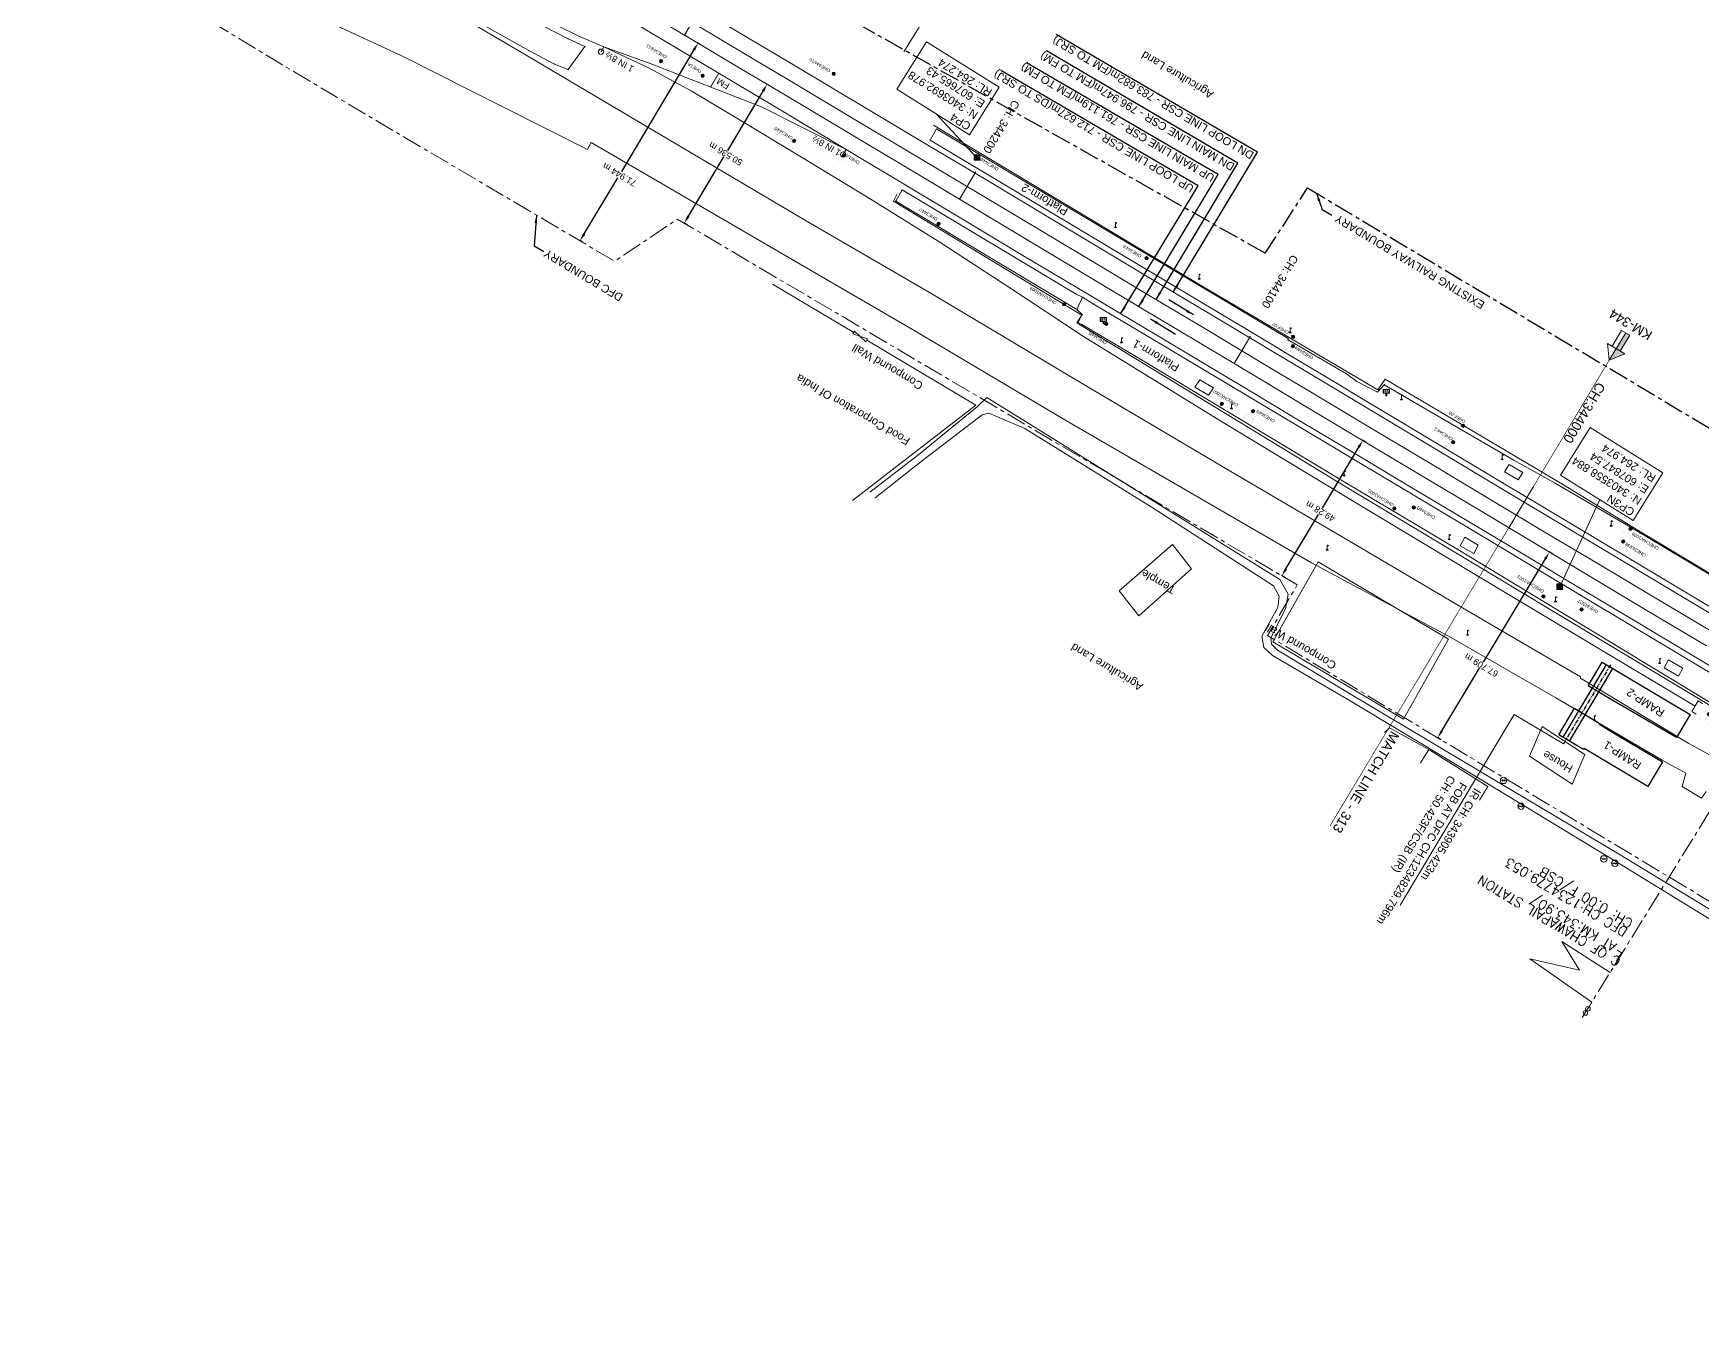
# Model space of a CAD drawing. Header units: feet. Extents: x 593168 to 611286, y 3401475 to 3412398.
# Drawn here: x 607371 to 607892, y 3403331 to 3403732 of the extents above; entities that cross this region are included whole.
import ezdxf
from ezdxf.enums import TextEntityAlignment as Align

# ---------------------------------------------------------------- set-up
doc = ezdxf.new("R2010")
doc.units = ezdxf.units.FT
doc.header["$MEASUREMENT"] = 0
for name, pattern in [('CENTER', [2, 1.25, -0.25, 0.25, -0.25]), ('PHANTOM', [2.5, 1.25, -0.25, 0.25, -0.25, 0.25, -0.25]), ('PHANTOM2', [1.25, 0.625, -0.125, 0.125, -0.125, 0.125, -0.125])]:
    doc.linetypes.add(name, pattern=pattern)
doc.layers.get('Defpoints').update_dxf_attribs({"lineweight": 0})
for name, color, linetype, lineweight in [('Bench_Mark', 7, 'Continuous', 0), ('BRIDGE DETAILS PLAN', 7, 'Continuous', 0), ("CHAWAPAIL STN. SRJ's", 251, 'Continuous', 0), ('Compound Wall', 251, 'Continuous', 0), ('DFCC BOUNDARY', 6, 'CENTER', 0), ('Electric Pole', 251, 'Continuous', 0), ('Exg track', 7, 'Continuous', 0), ('Existing IR Chainage', 7, 'Continuous', 0), ('Existing IR Track', 143, 'Continuous', 0), ('Gate', 251, 'Continuous', 0), ('Grill', 251, 'Continuous', 0), ('KM STONE', 7, 'Continuous', 0), ('Lamp_Post', 251, 'Continuous', 0), ('Name Board', 251, 'Continuous', 0), ('OHE MAST', 8, 'Continuous', 0), ('OHE MAST TEXT', 8, 'Continuous', 0), ('Platform', 7, 'Continuous', 0), ('Religious_Place', 251, 'Continuous', 0), ('Residential Building Pucca', 251, 'Continuous', 0), ('Shed', 251, 'Continuous', 0), ('Side Details', 251, 'Continuous', 0), ('SRJ CH. in Station', 7, 'Continuous', 0), ('Subroad Edge', 34, 'Continuous', 0), ('Text1', 251, 'Continuous', 0), ('TOPOSTYLEREMARK', 251, 'Continuous', 0)]:
    doc.layers.add(name, color=color, linetype=linetype, lineweight=lineweight)
doc.layers.add('Existing Railway Boundary', color=7, linetype='CENTER')
doc.layers.add('MATCH LINE', color=7, linetype='Continuous')
doc.styles.add('NB', font='swissbo.ttf', dxfattribs={"height": 1.5})
doc.styles.add('ROMANT', font='romant__.ttf')
doc.styles.get("Standard").update_dxf_attribs({"font": 'arial.ttf'})
doc.styles.add('Style-Arial', font='arial.ttf')
doc.linetypes.add('F-LINE', pattern='A,0.6,["X",Standard,S=0.3,R=0,X=0,Y=-0.15],0.1', length=0.7)
doc.dimstyles.new('ISO-25', dxfattribs={"dimtxt": 2.5, "dimasz": 2.5, "dimexe": 1.25, "dimexo": 0.625, "dimtad": 1, "dimtxsty": 'Standard', "dimcen": 2.5, "dimadec": 0, "dimazin": 0, "dimtfac": 1, "dimtmove": 0, "dimatfit": 3, "dimfxl": 1, "dimarcsym": 0})
doc.dimstyles.get("Standard").update_dxf_attribs({"dimtxt": 0.18, "dimasz": 0.18, "dimexe": 0.18, "dimexo": 0.0625, "dimgap": 0.09, "dimtad": 0, "dimtih": 1, "dimtoh": 1, "dimdec": 4, "dimzin": 0, "dimdsep": 46, "dimtxsty": 'Standard', "dimcen": 0.09, "dimadec": 0, "dimazin": 0, "dimtfac": 1, "dimtdec": 4, "dimtofl": 0, "dimtmove": 0, "dimatfit": 3, "dimfxl": 1, "dimtolj": 1, "dimtzin": 0, "dimarcsym": 0})

# ---------------------------------------------------------------- blocks, each defined once
blk = doc.blocks.new('GT')
at = {"layer": 'Gate'}
for p, q in [((-0.5, -0.5), (-0.5, 0.5)), ((-0.5, 0.5), (0.5, -0.5)), ((0.5, 0.5), (0.5, -0.5))]:
    blk.add_line(p, q, dxfattribs=at)
blk.add_lwpolyline([(0.5, 0.5), (-0.5, -0.5)], dxfattribs=at)
blk = doc.blocks.new('EP')
blk.add_hatch(color=8).paths.add_polyline_path([(-0.21, -0.05), (-0.21, 0.16), (-0.93, -0.01), (-0.31, 0.07), (-0.31, -0.19), (0.31, 0), (0.31, -0.24), (0.94, -0.01), (0.41, -0.1), (0.43, 0.15)])
at = {"color": 8}
for p, q in [((-0.93, -0.01), (-0.21, 0.16)), ((-0.31, 0.07), (-0.93, -0.01)), ((-0.31, -0.19), (-0.31, 0.07)), ((0.31, 0), (-0.31, -0.19)), ((-0.21, 0.16), (-0.21, -0.05)), ((-0.21, -0.05), (0.43, 0.15)), ((0.31, -0.24), (0.31, 0)), ((0.43, 0.15), (0.41, -0.1)), ((0.94, -0.01), (0.31, -0.24)), ((0.41, -0.1), (0.94, -0.01))]:
    blk.add_line(p, q, dxfattribs=at)
blk.add_circle((0, 0), 1, dxfattribs=at)
blk = doc.blocks.new('LP')
for points in [[(0, 0), (0, 1.5)], [(0.25, 1.35), (0.44, 1.35)]]:
    blk.add_lwpolyline(points)
for centre, radius, start, end in [((0.07, 0.99), 0.519, 57.6425, 97.3165), ((0.34, 1.33), 0.094, 11.7012, 168.0476)]:
    blk.add_arc(centre, radius, start, end)
at = {"extrusion": (0, 0, -1)}
blk.add_ellipse((0, 0.01), major_axis=(0.308, 0), ratio=0.400495, dxfattribs=at)
blk.add_ellipse((0.35, 1.36), major_axis=(0.0017, 0.0438), ratio=0.461056, start_param=1.74022, end_param=4.575836)
blk = doc.blocks.new('NB')
for p, q in [((-0.98, 0.82), (-0.98, 1.98)), ((-0.98, 1.98), (0.98, 1.98)), ((-0.98, 0.82), (0.98, 0.82)), ((-0.13, 0.82), (-0.13, 0)), ((-0.13, 0), (0.13, 0)), ((0.13, 0.82), (0.13, 0)), ((0.98, 1.98), (0.98, 0.82))]:
    blk.add_line(p, q)
at = {"style": 'NB', "width": 1.025371}
blk.add_text('NB', height=0.988, rotation=180, dxfattribs=at).set_placement((0, 1.39), align=Align.MIDDLE)
blk = doc.blocks.new('KM POST PLAN')
h = blk.add_hatch(color=256)
h.dxf.hatch_style = 1
h.paths.add_polyline_path([(0, -8.5), (-3, -8.5), (-3, -20), (0, -20)])
h.paths.add_polyline_path([(0, -8.5), (0, 0), (-6.3, -8.5)])
for points in [[(0, 0), (-6.3, -8.5), (6.3, -8.5)], [(0, 0), (0, -20)], [(0, 0), (6.3, -8.5)], [(3, -8.5), (3, -20), (-3, -20), (-3, -8.5)]]:
    blk.add_lwpolyline(points)
at = {"style": 'Style-Arial'}
blk.add_attdef('KM-POST', text='', height=6, dxfattribs=at).set_placement((0, -26, -263.9), align=Align.MIDDLE_CENTER)
blk = doc.blocks.new('OHE MAST')
h = blk.add_hatch(color=256)
h.dxf.hatch_style = 1
edge = h.paths.add_edge_path()
edge.add_arc((0, 0), 0.514, 0, 360)
at = {"const_width": 0.01}
for points in [[(1.5, 3.5), (1.5, 2), (-1.5, 2), (-1.5, 3.5)], [(0, 2), (0, 0)]]:
    blk.add_lwpolyline(points, dxfattribs=at)
blk.add_circle((0, 0), 0.514)
blk = doc.blocks.new('*D385')
at = {"layer": 'Defpoints', "color": 0, "linetype": 'ByBlock', "ltscale": 5, "transparency": 16777216}
for p in [(607844.3, 3403569.71), (607845.44, 3403569.03), (607810.54, 3403511.01)]:
    blk.add_point(p, dxfattribs=at)
at = {"layer": 'DFCC BOUNDARY', "color": 0, "linetype": 'ByBlock', "lineweight": -2, "ltscale": 5, "transparency": 16777216}
for p, q in [((607843.02, 3403567.57), (607823.64, 3403535.36)), ((607845.33, 3403569.1), (607844.2, 3403569.78)), ((607810.7, 3403513.83), (607822.46, 3403533.39)), ((607810.44, 3403511.07), (607809.3, 3403511.75))]:
    blk.add_line(p, q, dxfattribs=at)
at = {"layer": 'DFCC BOUNDARY', "color": 0, "linetype": 'ByBlock', "ltscale": 5, "transparency": 16777216}
for points in [[(607842.66, 3403567.79), (607843.37, 3403567.36), (607844.3, 3403569.71)], [(607810.34, 3403514.05), (607811.05, 3403513.62), (607809.41, 3403511.69)]]:
    blk.add_solid(points, dxfattribs=at)
at = {"layer": 'DFCC BOUNDARY', "color": 0, "linetype": 'ByBlock', "ltscale": 5, "transparency": 16777216, "insert": (607823.05, 3403534.37), "char_height": 2, "attachment_point": 5, "rotation": 149, "style": 'Style-Arial'}
blk.add_mtext('\\A1;67.709 m', dxfattribs=at)
blk = doc.blocks.new('TerminatorOpen_0.5')
at = {"color": 0, "linetype": 'ByBlock', "lineweight": -2}
for q in [(-1, 0.25), (-1, 0), (-1, -0.25)]:
    blk.add_line((0, 0), q, dxfattribs=at)
blk = doc.blocks.new('*D344')
at = {"layer": 'Defpoints', "color": 0, "linetype": 'ByBlock', "ltscale": 5, "transparency": 16777216}
for p in [(607785.98, 3403604.59), (607787.11, 3403603.91), (607761.84, 3403561.61)]:
    blk.add_point(p, dxfattribs=at)
at = {"layer": 'DFCC BOUNDARY', "color": 0, "linetype": 'ByBlock', "lineweight": -2, "ltscale": 5, "transparency": 16777216}
for p, q in [((607784.7, 3403602.44), (607773.35, 3403583.44)), ((607787.01, 3403603.98), (607785.88, 3403604.65)), ((607761.99, 3403564.43), (607772.17, 3403581.47)), ((607761.73, 3403561.67), (607760.6, 3403562.35))]:
    blk.add_line(p, q, dxfattribs=at)
at = {"layer": 'DFCC BOUNDARY', "color": 0, "linetype": 'ByBlock', "ltscale": 5, "transparency": 16777216}
for points in [[(607784.34, 3403602.66), (607785.06, 3403602.23), (607785.98, 3403604.59)], [(607761.63, 3403564.64), (607762.35, 3403564.22), (607760.71, 3403562.28)]]:
    blk.add_solid(points, dxfattribs=at)
at = {"layer": 'DFCC BOUNDARY', "color": 0, "linetype": 'ByBlock', "ltscale": 5, "transparency": 16777216, "insert": (607772.76, 3403582.45), "char_height": 2, "attachment_point": 5, "rotation": 149, "style": 'Style-Arial'}
blk.add_mtext('\\A1;49.28 m', dxfattribs=at)
blk = doc.blocks.new('*D346')
at = {"layer": 'Defpoints', "color": 0, "linetype": 'ByBlock', "ltscale": 5, "transparency": 16777216}
for p in [(607599.89, 3403715.86), (607601.05, 3403715.17), (607575.16, 3403671.77)]:
    blk.add_point(p, dxfattribs=at)
at = {"layer": 'DFCC BOUNDARY', "color": 0, "linetype": 'ByBlock', "lineweight": -2, "ltscale": 5, "transparency": 16777216}
for p, q in [((607598.61, 3403713.71), (607587.54, 3403695.14)), ((607600.94, 3403715.24), (607599.79, 3403715.93)), ((607575.29, 3403674.6), (607586.36, 3403693.17)), ((607575.05, 3403671.83), (607573.9, 3403672.52))]:
    blk.add_line(p, q, dxfattribs=at)
at = {"layer": 'DFCC BOUNDARY', "color": 0, "linetype": 'ByBlock', "ltscale": 5, "transparency": 16777216}
for points in [[(607598.25, 3403713.93), (607598.97, 3403713.5), (607599.89, 3403715.86)], [(607574.93, 3403674.82), (607575.65, 3403674.39), (607574.01, 3403672.46)]]:
    blk.add_solid(points, dxfattribs=at)
at = {"layer": 'DFCC BOUNDARY', "color": 0, "linetype": 'ByBlock', "ltscale": 5, "transparency": 16777216, "insert": (607586.95, 3403694.16), "char_height": 2, "attachment_point": 5, "rotation": 149, "style": 'Style-Arial'}
blk.add_mtext('\\A1;50.536 m', dxfattribs=at)
blk = doc.blocks.new('*D347')
at = {"layer": 'Defpoints', "color": 0, "linetype": 'ByBlock', "ltscale": 5, "transparency": 16777216}
for p in [(607578.31, 3403728.73), (607579.18, 3403728.22), (607542.33, 3403666.43)]:
    blk.add_point(p, dxfattribs=at)
at = {"layer": 'DFCC BOUNDARY', "color": 0, "linetype": 'ByBlock', "lineweight": -2, "ltscale": 5, "transparency": 16777216}
for p, q in [((607579.07, 3403728.28), (607578.2, 3403728.8)), ((607577.03, 3403726.59), (607554.39, 3403688.62)), ((607542.74, 3403669.09), (607553.22, 3403686.65)), ((607542.22, 3403666.49), (607541.35, 3403667.01))]:
    blk.add_line(p, q, dxfattribs=at)
at = {"layer": 'DFCC BOUNDARY', "color": 0, "linetype": 'ByBlock', "ltscale": 5, "transparency": 16777216}
for points in [[(607576.67, 3403726.8), (607577.39, 3403726.37), (607578.31, 3403728.73)], [(607542.38, 3403669.3), (607543.1, 3403668.88), (607541.46, 3403666.94)]]:
    blk.add_solid(points, dxfattribs=at)
at = {"layer": 'DFCC BOUNDARY', "color": 0, "linetype": 'ByBlock', "ltscale": 5, "transparency": 16777216, "insert": (607553.8, 3403687.64), "char_height": 2, "attachment_point": 5, "rotation": 149, "style": 'Style-Arial'}
blk.add_mtext('\\A1;71.944 m', dxfattribs=at)
blk = doc.blocks.new('BM')
blk.add_hatch(color=256).paths.add_polyline_path([(-0.88, 0.88), (-0.88, -0.88), (0.88, -0.88), (0.88, 0.88)])
for p, q in [((0.88, 0.88), (-0.88, 0.88)), ((-0.88, 0.88), (-0.88, -0.88)), ((0.88, -0.88), (0.88, 0.88)), ((-0.88, -0.88), (0.88, -0.88))]:
    blk.add_line(p, q)

msp = doc.modelspace()

# ---------------------------------------------------------------- linework, layer by layer
at = {"color": 10, "elevation": -551.8332}
for points in [[(607861.9507, 3403534.3757), (607848.528, 3403511.8872)], [(607850.5888, 3403510.6572), (607864.125, 3403533.3357)]]:
    msp.add_lwpolyline(points, dxfattribs=at)
at = {"color": 2, "linetype": 'PHANTOM'}
msp.add_lwpolyline([(607863.3966, 3403534.4568), (607848.6644, 3403509.7744)], dxfattribs=at)
at = {"color": 10}
for points in [[(607856.3685, 3403527.9499), (607860.7761, 3403535.3345), (607868.5042, 3403530.7218), (607888.2301, 3403518.948), (607883.9762, 3403511.821), (607864.0965, 3403523.3372), (607856.3685, 3403527.9499)], [(607847.24, 3403512.656), (607852.1602, 3403520.8993), (607859.8883, 3403516.2866), (607859.7345, 3403516.029), (607865.3932, 3403512.6515), (607879.6322, 3403504.1527), (607875.0195, 3403496.4246), (607855.1218, 3403508.3009), (607854.9681, 3403508.0433), (607847.24, 3403512.656)]]:
    msp.add_lwpolyline(points, dxfattribs=at)
at = {"layer": 'BRIDGE DETAILS PLAN', "lineweight": 13, "elevation": 263.182, "flags": 128}
msp.add_lwpolyline([(607833.2587, 3403518.9651), (607797.7138, 3403459.3842)], dxfattribs=at)
at = {"layer": 'BRIDGE DETAILS PLAN', "lineweight": 13, "flags": 128}
msp.add_lwpolyline([(607848.6644, 3403509.7744), (607833.2587, 3403518.9651)], dxfattribs=at)
at = {"layer": "CHAWAPAIL STN. SRJ's", "lineweight": 13, "flags": 128}
msp.add_lwpolyline([(607666.0637, 3403763.8549), (607642.6309, 3403725.9449)], dxfattribs=at)
at = {"layer": 'Compound Wall'}
for points in [[(607601.5632, 3403653.4357, 262.6451), (607626.9643, 3403638.2655, 262.9191)], [(607626.6104, 3403585.7981, 262.9161), (607665.0932, 3403615.5657, 262.4692), (607631.0313, 3403635.8644, 262.9261)], [(607757.9201, 3403541.6541, 262.8011), (607798.6856, 3403517.5032, 262.6941), (607812.7805, 3403542.4797, 262.9041), (607772.015, 3403566.6305, 263.011), (607757.9201, 3403541.6541, 262.8011)], [(607792.7536, 3403513.3041, 262.9461), (607794.349, 3403514.7646, 262.9221), (607806.6657, 3403508.0686, 263)]]:
    msp.add_polyline3d(points, dxfattribs=at)
at = {"layer": 'DFCC BOUNDARY', "ltscale": 5, "flags": 128}
msp.add_lwpolyline([(608169.7484, 3403330.5329), (608166.0125, 3403332.7612), (608109.3376, 3403366.5656), (608077.3094, 3403385.6693), (608053.897, 3403399.8354), (608027.9038, 3403415.1356), (608002.7237, 3403430.4016), (607965.038, 3403453.1168), (607923.0995, 3403476.5115), (607908.5225, 3403452.0667), (607756.2131, 3403543.6905), (607765.5086, 3403559.4423), (607571.8471, 3403673.7258), (607552.2717, 3403660.5571), (607485.2693, 3403700.0965), (607479.8852, 3403703.2741), (607474.4939, 3403706.4583), (607469.0947, 3403709.6517), (607463.6689, 3403712.8676), (607458.2522, 3403716.0874), (607452.8306, 3403719.3215), (607447.4053, 3403722.5717), (607441.9978, 3403725.8273, -0.00829626), (607370.6701, 3403770.5171), (607376.2934, 3403779.6115)], format="xyb", dxfattribs=at)
at = {"layer": 'Exg track'}
for p, q in [((607548.9366, 3403727.5625), (607548.0119, 3403726.0081)), ((607624.5721, 3403695.4731), (607623.6474, 3403693.9187))]:
    msp.add_line(p, q, dxfattribs=at)
at = {"layer": 'Exg track', "const_width": 0.3}
msp.add_lwpolyline([(607582.2344, 3403715.0173), (607584.8059, 3403719.3191)], dxfattribs=at)
at = {"layer": 'Exg track'}
for centre in [(607548.0119, 3403726.0081), (607623.6474, 3403693.9187)]:
    msp.add_circle(centre, 0.8325, dxfattribs=at)
at = {"layer": 'Existing IR Chainage', "color": 7, "linetype": 'Continuous', "lineweight": 13, "flags": 128}
for points in [[(607579.2339, 3403739.8248), (607574.1119, 3403731.2361)], [(607665.1016, 3403688.5385), (607659.9644, 3403679.959)], [(607750.9168, 3403637.2047), (607745.7821, 3403628.6236)], [(607839.3263, 3403590.1767), (607831.6136, 3403577.3114)]]:
    msp.add_lwpolyline(points, dxfattribs=at)
at = {"layer": 'Existing IR Track', "flags": 128}
for points in [[(607908.8396, 3403525.5435), (607890.4199, 3403536.5796), (607871.5161, 3403547.8865), (607855.0867, 3403557.649), (607837.0381, 3403568.5038), (607819.5812, 3403578.9165), (607801.5152, 3403589.7056), (607785.097, 3403599.5287), (607764.9084, 3403611.5797), (607751.7691, 3403619.4251), (607731.5539, 3403631.4851), (607700.0098, 3403650.3573), (607680.3296, 3403662.0714), (607661.9565, 3403673.0705), (607643.5438, 3403684.0934), (607624.5721, 3403695.4731), (607605.7102, 3403706.8064), (607602.9662, 3403708.4598), (607599.3014, 3403710.6541), (607534.3818, 3403749.4611)], [(607899.659, 3403547.5073), (607879.377, 3403559.6085), (607862.2113, 3403569.8569), (607844.4569, 3403580.4738), (607828.8824, 3403589.8264), (607809.379, 3403601.4936), (607791.9107, 3403611.9358), (607773.1687, 3403623.2026), (607759.7901, 3403631.2413), (607739.2471, 3403643.525), (607722.3299, 3403653.5866), (607706.8498, 3403662.9245), (607688.6165, 3403673.8511), (607668.1901, 3403686.0802), (607650.5817, 3403696.5575), (607630.9913, 3403708.2786), (607609.2191, 3403721.2727), (607560.56, 3403750.2978)], [(607889.8058, 3403521.5346), (607869.6496, 3403533.6817), (607827.3187, 3403558.9701), (607785.0976, 3403584.3395), (607741.8299, 3403610.4606), (607698.7279, 3403637.0947), (607675.4623, 3403652.4228), (607654.2117, 3403666.3501), (607632.9012, 3403679.517), (607611.2148, 3403692.7527), (607592.0175, 3403704.3702), (607576.2106, 3403713.76), (607562.8829, 3403720.9465), (607548.9366, 3403727.5625), (607541.3072, 3403730.7438), (607527.5107, 3403737.5458)], [(607893.3567, 3403540.369), (607874.2672, 3403551.8113), (607857.5925, 3403561.7627), (607839.8396, 3403572.38), (607822.6647, 3403582.6762), (607804.4462, 3403593.5463), (607787.7305, 3403603.5446), (607767.4701, 3403615.6488), (607754.3576, 3403623.4922), (607734.1964, 3403635.5563), (607717.6937, 3403645.4054), (607702.89, 3403654.2707), (607682.9132, 3403666.2162), (607682.9069, 3403666.22), (607664.6553, 3403677.1502), (607645.9562, 3403688.3467), (607626.3416, 3403700.034), (607604.0888, 3403713.3589), (607591.3904, 3403720.9318), (607574.8623, 3403730.7886), (607555.1678, 3403742.5337)], [(607896.6199, 3403543.9107), (607876.7913, 3403555.7505), (607859.7798, 3403565.899), (607842.1925, 3403576.3679), (607825.4945, 3403586.3774), (607807.1703, 3403597.3308), (607789.4345, 3403607.9296), (607770.1471, 3403619.4703), (607756.8952, 3403627.397), (607736.6137, 3403639.5329), (607720.3458, 3403649.2867), (607705.4279, 3403658.1634), (607685.367, 3403670.151), (607667.0474, 3403681.0981), (607648.2577, 3403692.3648), (607628.7007, 3403704.044), (607606.5349, 3403717.2545), (607593.7569, 3403724.8886), (607577.2366, 3403734.7586)], [(607624.5721, 3403695.4731), (607598.3262, 3403708.7223), (607568.183, 3403720.5141), (607565.0695, 3403721.7172), (607563.3895, 3403722.3335), (607548.9366, 3403727.5625)], [(607892.1315, 3403522.3775), (607890.7917, 3403523.1802), (607888.8198, 3403519.889), (607890.1596, 3403519.0863)]]:
    msp.add_lwpolyline(points, dxfattribs=at)
at = {"layer": 'Existing Railway Boundary', "ltscale": 5}
for points in [[(607755.5205, 3403663.0787), (607493.2715, 3403810.6574), (607407.78, 3403862.1861), (607394.3484, 3403871.3553), (607385.7139, 3403875.6061)], [(607755.5205, 3403663.0787), (607768.7738, 3403683.4578), (607924.3361, 3403590.4668), (607921.2062, 3403585.2309), (608145.5025, 3403451.1525), (608142.2829, 3403445.4311)]]:
    msp.add_lwpolyline(points, dxfattribs=at)
at = {"layer": 'Grill', "color": 1, "linetype": 'F-LINE', "lineweight": 13, "ltscale": 5}
for points in [[(607387.3361, 3403809.9767), (607427.63, 3403783.117), (607462.1152, 3403762.1349), (607493.335, 3403743.3711), (607524.5812, 3403724.9537), (607553.9447, 3403707.5715), (607611.3509, 3403673.5833), (607651.3628, 3403650.3515), (607699.9165, 3403621.463), (607744.7968, 3403594.9036), (607783.0518, 3403572.3964), (607815.8896, 3403553.023), (607853.9889, 3403530.711), (607854.0041, 3403530.3207), (607887.8899, 3403509.9119), (607921.319, 3403491.5397)], [(607893.2419, 3403494.8728), (607891.7835, 3403492.8187), (607885.7543, 3403496.5075), (607886.9321, 3403500.634), (607879.5197, 3403504.7257), (607846.3604, 3403524.146), (607813.9009, 3403542.7939), (607769.971, 3403566.3058), (607743.6984, 3403581.5377), (607693.4326, 3403610.6908), (607646.6148, 3403638.4708), (607597.5567, 3403667.0845), (607544.9791, 3403697.6721), (607543.7459, 3403695.4973), (607517.0765, 3403708.9047), (607486.4295, 3403724.4642), (607438.7085, 3403746.6041), (607408.3604, 3403769.8203), (607409.7534, 3403771.7721), (607398.4415, 3403780.5241), (607400.9057, 3403784.6301), (607389.1325, 3403792.9314)]]:
    msp.add_lwpolyline(points, dxfattribs=at)
at = {"layer": 'Grill'}
for points in [[(607651.9058, 3403703.0721, 264.1877), (607735.7925, 3403652.7963, 264.4216), (607790.6879, 3403620.3994, 265.1144), (607793.0067, 3403623.6824, 264.8165), (607847.6243, 3403591.3213, 264.9515), (607872.7318, 3403576.074, 265.0664), (607923.826, 3403545.4481, 266.0531), (608033.472, 3403480.1018, 264.9185), (608063.5002, 3403462.0502, 265.0574), (608084.5837, 3403449.1867, 264.6106), (608082.646, 3403445.6569, 264.9645)], [(607640.479, 3403681.6155, 264.3916), (607639.4079, 3403679.3036, 264.4896), (607698.2112, 3403643.6708, 264.8385), (607696.6807, 3403641.2757, 264.6875), (607780.197, 3403590.449, 265.2504), (607900.2246, 3403518.3404, 265.7442), (607924.8835, 3403503.0983, 265.1644), (607997.4362, 3403460.0478, 264.8175), (607999.7097, 3403463.1994, 264.8715)]]:
    msp.add_polyline3d(points, dxfattribs=at)
at = {"layer": 'MATCH LINE', "linetype": 'PHANTOM2', "ltscale": 15, "const_width": 0.2}
msp.add_lwpolyline([(607862.9821, 3403629.6364), (607775.8085, 3403484.2243)], dxfattribs=at)
at = {"layer": 'Platform'}
for points in [[(607423.9849, 3403787.4472, 264.4456), (607428.638, 3403795.5771, 264.3916), (607434.4031, 3403791.5223, 265.2454), (607460.7542, 3403774.9975, 265.2534), (607478.5421, 3403764.488, 265.2654), (607496.0754, 3403753.7464, 265.2404), (607512.5108, 3403744.0338, 265.2444), (607530.0406, 3403733.9883, 265.2714), (607537.7053, 3403730.0703, 265.1614), (607543.0002, 3403727.6922, 264.6516), (607537.7365, 3403720.459, 264.6775), (607533.4567, 3403722.1857, 265.2694), (607525.4125, 3403726.3603, 265.2864), (607508.6632, 3403735.8294, 265.3134), (607491.4209, 3403746.0261, 265.2954), (607473.4262, 3403756.9012, 265.3044), (607455.5493, 3403767.1147, 265.3514), (607429.0701, 3403783.9825, 265.2664)], [(607642.0942, 3403682.8738, 264.1107), (607640.0965, 3403679.3836, 264.1677), (607696.6257, 3403645.4926, 264.7805), (607698.4084, 3403649.2961, 264.4376), (607696.4236, 3403650.2975, 264.3117)]]:
    msp.add_polyline3d(points, close=True, dxfattribs=at)
for points in [[(607894.1275, 3403552.8093, 265.0304), (607869.9155, 3403567.2419, 265.0364), (607842.2593, 3403583.7919, 265.0404), (607829.8706, 3403591.2495, 265.0754), (607782.6065, 3403619.544, 265.0744), (607779.0394, 3403621.7433, 264.4076), (607761.5716, 3403632.1282, 264.3686), (607760.602, 3403632.7812, 264.3866), (607650.8302, 3403698.4085, 264.3257), (607652.8279, 3403701.8987, 264.2687), (607762.6406, 3403636.4108, 264.3486), (607762.6704, 3403636.0042, 264.3586), (607780.8986, 3403625.4356, 264.5106), (607784.0931, 3403623.0099, 264.8645), (607790.6421, 3403619.6952, 265.0254), (607792.717, 3403622.0022, 264.7425), (607833.0276, 3403598.4993, 264.8875), (607846.0888, 3403591.21, 264.9575), (607872.6068, 3403575.6801, 265.0464), (607897.8168, 3403560.6305, 264.7805)], [(607698.3353, 3403643.9071, 264.8455), (607696.6257, 3403645.4926, 264.7805), (607698.4084, 3403649.2961, 264.4376), (607702.063, 3403647.1013, 265.1524), (607718.4551, 3403637.3272, 265.1134), (607784.1619, 3403598.0943, 265.0994), (607818.8671, 3403577.3867, 265.1334), (607854.0381, 3403556.2815, 265.0714)], [(607844.0406, 3403553.336, 265.1734), (607815.739, 3403570.5227, 265.2904), (607780.7084, 3403591.3107, 265.1844), (607714.7344, 3403630.9927, 265.0854), (607698.2208, 3403640.7982, 265.0554), (607697.0444, 3403641.4369, 264.7565), (607698.3353, 3403643.9071, 264.8455)], [(607854.0381, 3403556.2815, 265.0714), (608002.7013, 3403467.2048, 265.0274), (608005.3369, 3403465.5961, 264.2717), (608062.0144, 3403431.9177, 264.3137), (608088.7022, 3403415.7828, 264.2311), (608109.4816, 3403403.2238, 264.1667), (608108.6572, 3403401.8338, 264.1597), (608087.6622, 3403413.66, 264.2045), (608059.8373, 3403429.3421, 264.2637), (608004.0688, 3403461.9346, 264.5136), (608000.6608, 3403463.8423, 264.9255), (607945.345, 3403491.9252, 265.0534), (607844.0406, 3403553.336, 265.1734)]]:
    msp.add_polyline3d(points, dxfattribs=at)
for p in [(607537.705, 3403730.07, 265.161), (607543, 3403727.692, 264.652), (607525.412, 3403726.36, 265.286), (607533.457, 3403722.186, 265.269), (607537.737, 3403720.459, 264.678), (607652.828, 3403701.899, 264.269), (607650.83, 3403698.408, 264.326), (607642.094, 3403682.874, 264.111), (607640.097, 3403679.384, 264.168), (607696.424, 3403650.298, 264.312), (607698.408, 3403649.296, 264.438), (607696.626, 3403645.493, 264.781), (607698.335, 3403643.907, 264.845), (607702.063, 3403647.101, 265.152), (607697.044, 3403641.437, 264.757), (607698.221, 3403640.798, 265.055), (607718.455, 3403637.327, 265.113), (607762.641, 3403636.411, 264.349), (607762.67, 3403636.004, 264.359), (607714.734, 3403630.993, 265.085), (607760.602, 3403632.781, 264.387), (607761.572, 3403632.128, 264.369), (607780.899, 3403625.436, 264.511), (607784.093, 3403623.01, 264.864), (607779.039, 3403621.743, 264.408), (607782.606, 3403619.544, 265.074), (607790.642, 3403619.695, 265.025), (607792.717, 3403622.002, 264.743), (607784.162, 3403598.094, 265.099), (607833.028, 3403598.499, 264.887), (607780.708, 3403591.311, 265.184), (607829.871, 3403591.25, 265.075), (607846.089, 3403591.21, 264.957), (607842.259, 3403583.792, 265.04), (607818.867, 3403577.387, 265.133), (607815.739, 3403570.523, 265.29), (607872.607, 3403575.68, 265.046), (607869.915, 3403567.242, 265.036), (607854.038, 3403556.282, 265.071), (607844.041, 3403553.336, 265.173)]:
    msp.add_point(p, dxfattribs=at)
at = {"layer": 'Religious_Place'}
msp.add_polyline3d([(607726.5015, 3403572.0999, 264.2007), (607732.4957, 3403564.507, 262.3172), (607715.9817, 3403549.8208, 262.2752), (607709.875, 3403557.5563, 262.2752)], close=True, dxfattribs=at)
at = {"layer": 'Residential Building Pucca'}
msp.add_polyline3d([(607842.0784, 3403515.1748, 262.7451), (607855.3888, 3403506.4615, 263.275), (607851.4164, 3403497.1854, 263.6309), (607838.0986, 3403505.9037, 263.6309)], close=True, dxfattribs=at)
msp.add_polyline3d([(607804.0026, 3403503.8386, 263), (607806.6657, 3403508.0686, 263), (607825.1115, 3403496.4556, 263.182), (607822.4484, 3403492.2256, 263.182)], dxfattribs=at)
at = {"layer": 'Shed'}
for points in [[(607733.546, 3403621.1998, 265.0924), (607735.0939, 3403623.5411, 265.0824), (607739.356, 3403621.0516, 265.0944), (607737.8081, 3403618.7103, 265.0944)], [(607834.5715, 3403592.3258, 264.8235), (607830.2567, 3403594.8049, 264.7765), (607831.7325, 3403597.0215, 264.8315), (607836.0475, 3403594.5423, 264.8315)], [(607817.8897, 3403574.3139, 265.1364), (607822.0796, 3403571.8639, 265.1194), (607820.6446, 3403569.2461, 265.2124), (607816.4546, 3403571.6961, 265.2124)], [(607880.1564, 3403533.5754, 265.1104), (607881.5101, 3403535.9933, 265.0574), (607886.0303, 3403533.394, 265.0724), (607884.6764, 3403530.9756, 265.0724)]]:
    msp.add_polyline3d(points, close=True, dxfattribs=at)
at = {"layer": 'SRJ CH. in Station', "color": 7, "linetype": 'CENTER', "lineweight": 15, "ltscale": 5}
msp.add_line((607941.6626, 3403565.1764), (607854.5634, 3403424.2653), dxfattribs=at)
at = {"layer": 'SRJ CH. in Station', "color": 7, "lineweight": 15}
msp.add_lwpolyline([(607857.5486, 3403429.0949), (607838.2138, 3403442.6125), (607853.7339, 3403439.0478), (607848.1997, 3403448.0454), (607863.2925, 3403438.3875)], dxfattribs=at)
at = {"layer": 'SRJ CH. in Station', "color": 7}
for centre in [(607855.5703, 3403425.7239, 21.0075), (607856.3336, 3403426.9902, 21.0075)]:
    msp.add_circle(centre, 0.7165, dxfattribs=at)
at = {"layer": 'Subroad Edge'}
for points in [[(607631.9645, 3403588.3688, 262.6501), (607647.3167, 3403600.2007, 262.5842), (607665.5866, 3403615.1571, 262.5252), (607668.5006, 3403617.9883, 262.4522), (607681.4075, 3403609.968, 262.5292), (607720.7752, 3403585.5449, 262.7381), (607760.0324, 3403561.1806, 262.8461), (607762.641, 3403556.5091, 262.8621), (607761.9039, 3403552.0145, 262.8281), (607757.24, 3403542.8595, 262.7871), (607757.5055, 3403540.9616, 262.8211), (607759.3436, 3403539.0604, 262.8611), (607782.3267, 3403525.1679, 263.005), (607817.4293, 3403504.2973, 263.111)], [(607633.6395, 3403586.6007, 262.5902), (607648.4524, 3403598.3392, 262.5892), (607667.1292, 3403612.6134, 262.5542), (607669.1885, 3403613.1455, 262.5042), (607680.3876, 3403608.2993, 262.5582), (607719.8431, 3403583.7938, 262.6561), (607758.137, 3403559.115, 262.8101), (607759.851, 3403555.9391, 262.7431), (607759.464, 3403552.3953, 262.7151), (607754.4795, 3403543.4125, 262.7961), (607755.0638, 3403539.8714, 262.8841), (607757.7984, 3403537.3511, 262.8171), (607781.587, 3403523.5239, 262.97), (607816.051, 3403502.8659, 263.092), (607864.7543, 3403473.2721, 262.9191), (607915.972, 3403441.774, 262.9161)], [(607817.4293, 3403504.2973, 263.111), (607865.9345, 3403475.399, 262.9491), (607916.8915, 3403444.3583, 262.8721), (607919.4512, 3403444.1041, 262.9171), (607933.5535, 3403460.2407, 263.0789)]]:
    msp.add_polyline3d(points, dxfattribs=at)
at = {"layer": 'TOPOSTYLEREMARK'}
for p, q in [((607665.3442, 3403692.9783), (607652.6707, 3403706.604)), ((607847.54, 3403558.884), (607860.0338, 3403586.0866))]:
    msp.add_line(p, q, dxfattribs=at)
at = {"layer": 'TOPOSTYLEREMARK', "linetype": 'Continuous'}
for points in [[(607672.3698, 3403714.9303), (607663.0963, 3403700.0894), (607640.3807, 3403714.2837), (607649.6543, 3403729.1245)], [(607879.7329, 3403594.4128), (607870.4594, 3403579.572), (607847.7438, 3403593.7663), (607857.0174, 3403608.6071)]]:
    msp.add_lwpolyline(points, close=True, dxfattribs=at)

# ---------------------------------------------------------------- block references
at = {"layer": 'Bench_Mark'}
for p in [(607665.43, 3403692.978, 264.02), (607847.54, 3403558.884, 264.02)]:
    msp.add_blockref('BM', p, dxfattribs=at)
at = {"layer": 'Electric Pole', "xscale": 0.9997078269170317, "yscale": 0.9997078269170317, "zscale": 0.9997078269170317}
for p in [(607829.9746, 3403498.3641, 263.189), (607835.4245, 3403490.2858, 263.3529), (607861.3029, 3403473.8485, 262.991), (607864.7357, 3403472.4829, 262.8741)]:
    msp.add_blockref('EP', p, dxfattribs=at)
at = {"layer": 'Gate', "xscale": 4.722934765385177, "yscale": 0.999707826880038, "zscale": 4.722934765385177, "rotation": 329.3571577791404}
msp.add_blockref('GT', (607628.9978, 3403637.0649, 156.3202), dxfattribs=at)
at = {"layer": 'KM STONE', "xscale": 0.5, "yscale": 0.5, "zscale": 0.5, "rotation": 148.9903102435466}
msp.add_blockref('KM POST PLAN', (607862.9821, 3403629.6364), dxfattribs=at).add_auto_attribs({'KM-POST': 'KM-344'})
at = {"layer": 'Lamp_Post', "xscale": 0.9997078269170317, "yscale": 0.9997078269170317, "zscale": 0.9997078269170317}
for p in [(607708.7027, 3403671.1345, 264.5746), (607734.8514, 3403655.0263, 264.7105), (607763.3416, 3403638.275, 264.6076), (607710.6166, 3403635.1757, 265.1114), (607798.0561, 3403617.3313, 265.1604), (607744.953, 3403614.5386, 265.1064), (607829.538, 3403598.6821, 265.3094), (607780.1797, 3403593.5796, 265.1574), (607863.5833, 3403577.9267, 264.9675), (607774.8886, 3403570.3806, 266.502), (607812.9899, 3403573.6873, 265.2024), (607846.2243, 3403554.2456, 265.0794), (607818.7436, 3403543.7725, 265.2364), (607878.7493, 3403534.9746, 265.1144), (607858.4164, 3403517.1191, 263.6189)]:
    msp.add_blockref('LP', p, dxfattribs=at)
at = {"layer": 'Name Board', "xscale": 0.9997078269170317, "yscale": 0.9997078269170317, "zscale": 0.9997078269170317}
for p in [(607704.9742, 3403640.965, 265.1554), (607793.3472, 3403618.4863, 265.2904)]:
    msp.add_blockref('NB', p, dxfattribs=at)
at = {"layer": 'OHE MAST', "rotation": 149.0208306544456}
for p in [(607566.7476, 3403723.0957), (607579.7649, 3403718.5194), (607620.6932, 3403719.12), (607608.3462, 3403698.1639), (607623.8851, 3403693.6157), (607665.7969, 3403693.2225), (607653.4498, 3403672.2664), (607718.4624, 3403661.5222), (607692.6811, 3403647.1078), (607705.8247, 3403641.012), (607764.1835, 3403634.0721), (607764.2358, 3403636.9543), (607741.9513, 3403616.0102), (607751.7155, 3403613.7044), (607817.3304, 3403609.1797), (607814.2764, 3403604.04), (607795.8556, 3403583.3343), (607801.9388, 3403583.6753), (607869.6435, 3403576.9766), (607867.3577, 3403573.027), (607842.4287, 3403555.8341), (607854.3389, 3403551.7977), (607894.1176, 3403519.0661)]:
    msp.add_blockref('OHE MAST', p, dxfattribs=at)

# ---------------------------------------------------------------- texts
at = {"layer": 'BRIDGE DETAILS PLAN', "color": 10, "style": 'Style-Arial'}
for s, p in [('RAMP-2', (607880.5477, 3403520.1365)), ('RAMP-1', (607873.3031, 3403503.7297))]:
    msp.add_text(s, height=2.5, rotation=147.048425, dxfattribs=at).set_placement(p)
at = {"layer": 'BRIDGE DETAILS PLAN', "style": 'Style-Arial'}
msp.add_text('IR CH: 343905.423m', height=2.5, rotation=239, dxfattribs=at).set_placement((607820.9599, 3403496.1845, 263.182))
at = {"layer": 'BRIDGE DETAILS PLAN', "color": 10, "insert": (607818.6638, 3403496.7685, 263.182), "char_height": 2.5, "width": 53.60111, "attachment_point": 1, "rotation": 239, "style": 'Style-Arial'}
msp.add_mtext('FOB AT DFC CH:1234829.796m\\P{\\C7;CH: 50.423F/CSB (IR)}', dxfattribs=at)
at = {"layer": 'DFCC BOUNDARY', "insert": (607553.8142, 3403647.8617, 613.7163), "char_height": 2.5, "width": 54.890005, "attachment_point": 1, "rotation": 149}
msp.add_mtext('DFC BOUNDARY', dxfattribs=at)
at = {"layer": 'Exg track'}
for s, p in [('1 IN 8½', (607558.5025, 3403721.2699, 182.161)), ('FM', (607588.4035, 3403715.8939)), ('1 IN 8½', (607623.1811, 3403695.0581, 182.161))]:
    msp.add_text(s, height=2, rotation=149.797857, dxfattribs=at).set_placement(p)
at = {"layer": 'Existing IR Chainage', "color": 7, "lineweight": 0, "attachment_point": 6, "style": 'Style-Arial'}
for s, insert, char_height, rotation, line_spacing_factor in [('CH: 344200', (607668.303, 3403694.6), 2.5, 239.087851, 0.60036), ('CH: 344100', (607755.3365, 3403646.2136), 2.5, 239.104458, 0.60036), ('CH:344000', (607849.7312, 3403604.1152), 3, 239.057597, 0.6003)]:
    msp.add_mtext(s, dxfattribs=dict(at, insert=insert, char_height=char_height, rotation=rotation, line_spacing_factor=line_spacing_factor))
at = {"layer": 'Existing Railway Boundary', "linetype": 'Continuous', "ltscale": 5}
msp.add_text('EXISTING RAILWAY BOUNDARY', height=2.5, rotation=149, dxfattribs=at).set_placement((607778.2849, 3403675.291, 613.7163), align=Align.RIGHT)
at = {"layer": 'MATCH LINE', "linetype": 'Continuous'}
msp.add_text('MATCH LINE - 313', height=3, rotation=239.034667, dxfattribs=at).set_placement((607795.0027, 3403514.0321))
at = {"layer": 'OHE MAST TEXT'}
for s, p in [('OHE344/11', (607568.7145, 3403724.7045, 263.862)), ('OHE1A', (607579.5101, 3403720.1755, 264.079)), ('OHE344/10', (607619.7433, 3403720.3886, 263.984)), ('OHE344/9', (607608.047, 3403699.3578, 263.858)), ('OHE1A', (607628.9344, 3403691.6372, 264.113)), ('OHE344/8', (607672.3446, 3403689.6232, 264.499)), ('OHE344/7', (607653.274, 3403673.9926, 264.373)), ('OHE344/6', (607716.9988, 3403662.4518, 264.493)), ('OHECHA/1009', (607690.4769, 3403647.8417, 264.528)), ('OHE344/5', (607706.2025, 3403635.3412, 265.138)), ('OHEF/07', (607763.0236, 3403638.5492, 264.511)), ('OHE344/4', (607770.6648, 3403630.6819, 264.328)), ('OHECHA1007', (607747.2003, 3403615.9327, 265.107)), ('OHE344/3', (607758.6596, 3403610.9368, 265.088)), ('OHEF.08', (607818.2114, 3403610.7426, 264.889)), ('OHE344/2', (607814.2609, 3403605.3614, 265.15)), ('OHECHA1005', (607795.7537, 3403584.7399, 265.201)), ('OHE344/1', (607808.7045, 3403580.8018, 265.112)), ('OHECHA/1009', (607878.5865, 3403571.0924, 263.284)), ('OHE343/38', (607874.5906, 3403569.0145, 265.117)), ('OHECHA/1003', (607842.7305, 3403557.7021, 265.101)), ('OHE343/37', (607859.716, 3403551.313, 265.092))]:
    msp.add_text(s, height=1, rotation=149, dxfattribs=at).set_placement(p)
at = {"layer": 'Side Details'}
for p in [(607739.6172, 3403713.2961, 156.3202), (607717.5753, 3403528.2812, 156.3202)]:
    msp.add_text('Agriculture Land', height=2.5, rotation=149, dxfattribs=at).set_placement(p)
at = {"layer": 'SRJ CH. in Station', "color": 7, "lineweight": 15}
for s, p in [('DN LOOP LINE CSR - 783.682m(FM TO SRJ)', (607720.4758, 3403711.6734)), ('UP MAIN LINE CSR - 761.119m(FM TO FM)', (607709.3895, 3403703.9119)), ('DN MAIN LINE CSR - 796.947m(FM TO FM)', (607715.5532, 3403707.4302)), ('UP LOOP LINE CSR - 712.627m(DS TO SRJ)', (607701.9277, 3403701.1517))]:
    msp.add_text(s, height=2.5, rotation=149.511578, dxfattribs=at).set_placement(p, align=Align.MIDDLE_CENTER)
at = {"layer": 'SRJ CH. in Station', "color": 10, "char_height": 3, "attachment_point": 7, "rotation": 149.057311, "line_spacing_factor": 0.6, "style": 'ROMANT'}
for s, insert in [('DFC CH:1234779.053', (607869.0218, 3403451.9685)), ('CH: 0.00 F/CSB', (607871.2187, 3403455.3817))]:
    msp.add_mtext(s, dxfattribs=dict(at, insert=insert))
at = {"layer": 'SRJ CH. in Station', "color": 7, "char_height": 3, "attachment_point": 7, "line_spacing_factor": 0.6, "style": 'ROMANT'}
for s, insert, rotation in [('C OF CHAWAPAIL STATION', (607866.9074, 3403442.6553), 149.057311), ('AT KM:343.90/', (607866.1113, 3403448.133), 149.057311), ('L', (607867.2873, 3403444.2226, 21.0075), 147.594887)]:
    msp.add_mtext(s, dxfattribs=dict(at, insert=insert, rotation=rotation))
at = {"layer": 'Text1'}
for s, p in [('Platform-2', (607694.1861, 3403676.8479, 156.2953)), ('Compound Wall', (607648.8623, 3403622.3832, 47.644)), ('Platform-1', (607728.9668, 3403628.1063, -108.7471)), ('Food Corporation Of India', (607644.7932, 3403605.0774, 47.644)), ('Temple', (607727.7859, 3403558.594, 156.3202)), ('House', (607851.8999, 3403502.7436, -107.2806))]:
    msp.add_text(s, height=2.5, rotation=149.722073, dxfattribs=at).set_placement(p)
at = {"layer": 'Text1', "insert": (607776.7134, 3403532.8487), "char_height": 2.5, "width": 27.706957, "attachment_point": 1, "rotation": 149.722073}
msp.add_mtext('Compound Wall', dxfattribs=at)
at = {"layer": 'TOPOSTYLEREMARK', "char_height": 2.5, "width": 36.34963, "attachment_point": 2, "rotation": 148}
for s, insert in [('\\pxql;CP4\\PN: 3403692.978\\PE: 607665.43\\PRL: 264.274', (607647.0939, 3403710.9178)), ('\\pxql;CP3N\\PN: 3403558.884\\PE: 607847.54\\PRL: 264.974', (607854.457, 3403590.4004))]:
    msp.add_mtext(s, dxfattribs=dict(at, insert=insert))

# ---------------------------------------------------------------- dimensions: what is measured, and where the dimension line sits
at = {"layer": 'DFCC BOUNDARY', "linetype": 'ByBlock', "ltscale": 5}
for base, p1, p2, angle, picture, middle in [((607578.3096, 3403728.7327), (607542.3272, 3403666.4255), (607579.1768, 3403728.2156), 59.189569, '*D347', (607553.8025, 3403687.6387)), ((607785.9827, 3403604.5887), (607761.8389, 3403561.6078), (607787.1137, 3403603.9131), 59.144347, '*D344', (607772.7575, 3403582.4522)), ((607844.304, 3403569.7138), (607810.5422, 3403511.0081), (607845.4384, 3403569.0316), 58.976656, '*D385', (607823.0498, 3403534.3735))]:
    dim = msp.add_linear_dim(base=base, p1=p1, p2=p2, angle=angle, dimstyle='Standard', override={"dimtxt": 2, "dimasz": 2.5, "dimexe": 0.125, "dimexo": 0.125, "dimgap": 0.125, "dimtad": 1, "dimtih": 0, "dimtoh": 0, "dimdec": 3, "dimzin": 11, "dimpost": ' m', "dimtxsty": 'Style-Arial', "dimsah": 1, "dimadec": 4, "dimazin": 3, "dimtmove": 2, "dimatfit": 1, "dimldrblk": 'TerminatorOpen_0.5', "dimfrac": 2, "dimtzin": 11}, dxfattribs=at)
    dim.commit()
    dim.dimension.update_dxf_attribs({"geometry": picture, "text_midpoint": middle, "dimtype": 129, "text_rotation": 149})
dim = msp.add_aligned_dim(p1=(607575.1618, 3403671.7697), p2=(607601.0463, 3403715.1733), distance=1.3427, dimstyle='Standard', override={"dimtxt": 2, "dimasz": 2.5, "dimexe": 0.125, "dimexo": 0.125, "dimgap": 0.125, "dimtad": 1, "dimtih": 0, "dimtoh": 0, "dimdec": 3, "dimzin": 11, "dimpost": ' m', "dimtxsty": 'Style-Arial', "dimsah": 1, "dimadec": 4, "dimazin": 3, "dimtmove": 2, "dimatfit": 1, "dimldrblk": 'TerminatorOpen_0.5', "dimfrac": 2, "dimtzin": 11}, dxfattribs=at)
dim.commit()
dim.dimension.update_dxf_attribs({"geometry": '*D346', "text_midpoint": (607586.9509, 3403694.1592), "text_rotation": 149})

# ---------------------------------------------------------------- leaders
at = {"layer": 'DFCC BOUNDARY', "linetype": 'Continuous', "lineweight": 0, "ltscale": 5}
msp.add_leader([(607527.8418, 3403674.9736), (607527.135, 3403665.4047), (607530.0941, 3403663.6222)], dimstyle='ISO-25', override={"dimtxt": 3, "dimasz": 2.5, "dimgap": 0.625, "dimtad": 0, "dimdec": 3, "dimzin": 2, "dimtdec": 3}, dxfattribs=at)
at = {"layer": 'Existing IR Track', "color": 7, "lineweight": -3}
for points in [[(607733.0673, 3403643.7816), (607725.3859, 3403648.4966)], [(607719.6309, 3403642.5762), (607727.4688, 3403637.8179)]]:
    msp.add_leader(points, dimstyle='ISO-25', override={"dimtxt": 3, "dimasz": 2.5, "dimtad": 0, "dimdec": 3, "dimzin": 2, "dimtdec": 3}, dxfattribs=at)
at = {"layer": 'Existing Railway Boundary', "linetype": 'Continuous', "ltscale": 5}
msp.add_leader([(607771.5369, 3403681.806), (607773.3541, 3403676.727), (607776.3132, 3403674.9445)], dimstyle='ISO-25', override={"dimtxt": 3, "dimasz": 2.5, "dimgap": 0.625, "dimtad": 0, "dimdec": 3, "dimzin": 2, "dimtdec": 3}, dxfattribs=at)
at = {"layer": 'SRJ CH. in Station', "color": 7, "lineweight": 15}
for points in [[(607726.7958, 3403650.9305), (607753.0957, 3403694.6946), (607690.1845, 3403731.3713)], [(607716.0328, 3403646.4001), (607740.7683, 3403687.658), (607680.8892, 3403722.5454)], [(607721.409, 3403648.654), (607746.932, 3403691.1763), (607687.2299, 3403726.3503)], [(607710.3526, 3403644.1694), (607734.6046, 3403684.1397), (607672.9485, 3403720.1489)]]:
    msp.add_leader(points, dimstyle='Standard', override={"dimasz": 2.5, "dimgap": 0.25}, dxfattribs=at)

doc.saveas('drawing.dxf')
